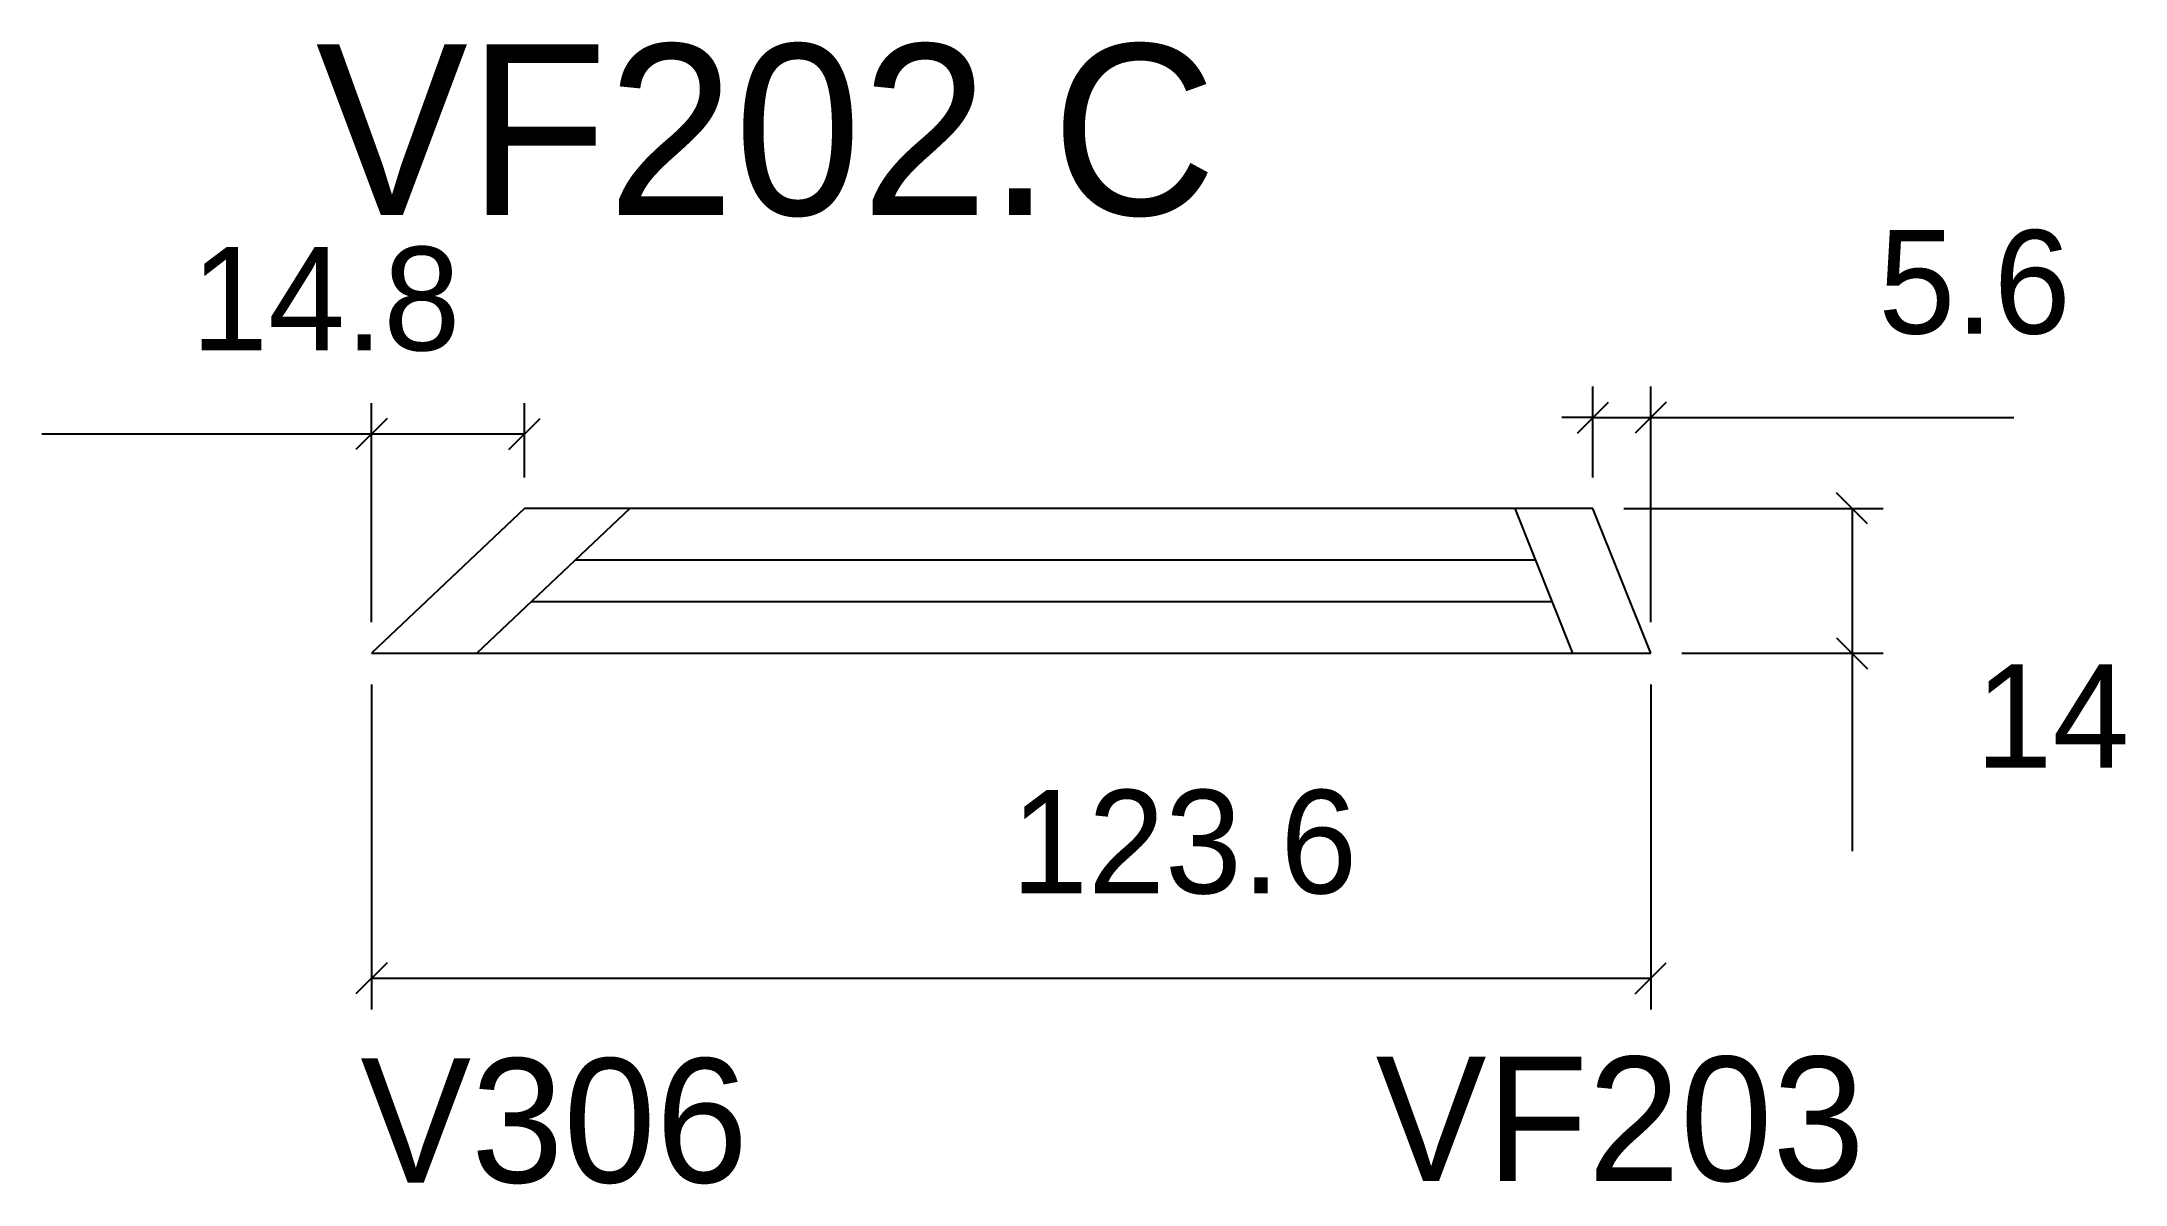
# Model space of a CAD drawing. Header units: metres. Extents: x 4104 to 4305, y 896 to 1006.
import ezdxf

# ---------------------------------------------------------------- set-up
doc = ezdxf.new("R2010")
doc.units = ezdxf.units.M

msp = doc.modelspace()

# ---------------------------------------------------------------- linework, layer by layer
at = {"layer": 'Painéis', "color": 4}
for p, q in [((4135.48, 949.96), (4135.48, 971.14)), ((4150.27, 963.96), (4150.27, 971.14)), ((4253.55, 963.96), (4253.55, 972.74)), ((4259.13, 949.96), (4259.13, 972.74)), ((4253.55, 969.74), (4250.55, 969.74)), ((4253.55, 969.74), (4259.13, 969.74)), ((4259.13, 969.74), (4294.22, 969.74)), ((4135.48, 968.14), (4103.6, 968.14)), ((4150.27, 968.14), (4135.48, 968.14)), ((4256.55, 960.96), (4281.6, 960.96)), ((4278.6, 960.96), (4278.6, 946.96)), ((4262.13, 946.96), (4281.6, 946.96)), ((4278.6, 946.96), (4278.6, 927.85)), ((4135.48, 943.96), (4135.48, 912.54)), ((4259.13, 943.96), (4259.13, 912.54)), ((4259.13, 915.54), (4135.48, 915.54))]:
    msp.add_line(p, q, dxfattribs=at)
at = {"layer": 'Painéis'}
for p, q in [((4252.05, 968.24), (4255.05, 971.24)), ((4260.63, 971.24), (4257.63, 968.24)), ((4136.98, 969.64), (4133.98, 966.64)), ((4148.77, 966.64), (4151.77, 969.64)), ((4280.1, 959.46), (4277.1, 962.46)), ((4277.1, 948.46), (4280.1, 945.46)), ((4136.98, 917.04), (4133.98, 914.04)), ((4257.63, 914.04), (4260.63, 917.04))]:
    msp.add_line(p, q, dxfattribs=at)
at = {"layer": 'Painéis', "color": 200}
for p, q in [((4150.27, 960.96), (4135.48, 946.96)), ((4253.55, 960.96), (4150.27, 960.96)), ((4259.13, 946.96), (4253.55, 960.96)), ((4135.48, 946.96), (4259.13, 946.96))]:
    msp.add_line(p, q, dxfattribs=at)
at = {"layer": 'SARR_2.2x7', "color": 40}
for p, q in [((4160.45, 960.96), (4145.66, 946.96)), ((4251.59, 946.96), (4246.02, 960.96))]:
    msp.add_line(p, q, dxfattribs=at)
at = {"layer": 'SARR_EDITAR', "color": 141}
for p, q in [((4248.01, 955.96), (4155.17, 955.96)), ((4150.94, 951.96), (4249.6, 951.96))]:
    msp.add_line(p, q, dxfattribs=at)

# ---------------------------------------------------------------- texts
at = {"layer": '5', "color": 5}
for s, p in [('V306', (4134.41, 895.82)), ('VF203', (4232.55, 895.98))]:
    msp.add_text(s, height=12, dxfattribs=at).set_placement(p)
at = {"layer": 'NOMENCLATURA', "color": 7}
msp.add_text('VF202.C', height=16.5, dxfattribs=at).set_placement((4130.09, 989.31))
at = {"layer": 'Painéis', "color": 240}
for s, p in [('5.6', (4281.14, 977.85)), ('14.8', (4118.04, 976.23)), ('14', (4290.53, 935.9)), ('123.6', (4197.3, 923.76))]:
    msp.add_text(s, height=10, dxfattribs=at).set_placement(p)

doc.saveas('drawing.dxf')
